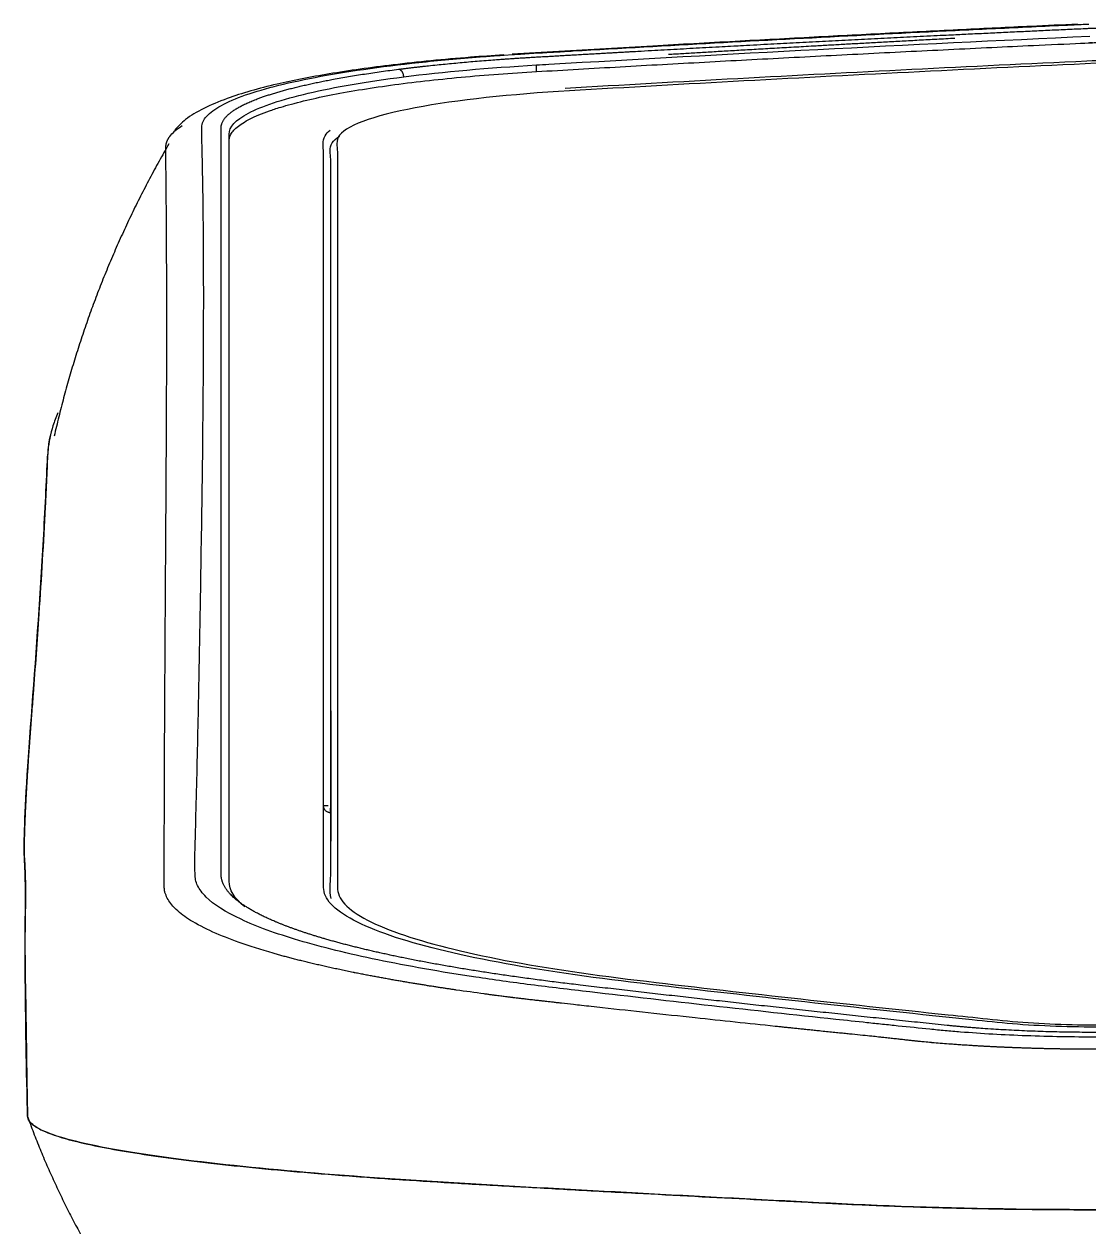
# Model space of a CAD drawing. Header units: millimetres. Extents: x 0 to 2520, y 0 to 1796.
# Drawn here: x 766.8 to 814.2, y 558.8 to 612.3 of the extents above; entities that cross this region are included whole.
import ezdxf

# ---------------------------------------------------------------- set-up
doc = ezdxf.new("R2010")
doc.units = ezdxf.units.MM
doc.header["$LTSCALE"] = 50

msp = doc.modelspace()

# ---------------------------------------------------------------- linework, layer by layer
at = {"color": 7, "linetype": 'Continuous'}
for p, q in [((788.183, 610.934), (788.547, 610.958)), ((788.91, 610.981), (789.694, 611.028)), ((789.615, 610.199), (789.615, 610.494)), ((775.598, 574.502), (775.598, 607.717)), ((774.749, 591.358), (774.777, 593.461)), ((774.719, 589.255), (774.749, 591.358)), ((780.466, 581.782), (780.466, 579.036)), ((780.349, 577.553), (780.149, 577.553)), ((780.449, 577.451), (780.449, 577.254))]:
    msp.add_line(p, q, dxfattribs=at)
for points, degree, knots in [([(813.67, 612.302), (812.981, 612.272), (811.267, 612.196), (808.491, 612.06), (805.275, 611.9), (801.91, 611.725), (798.395, 611.537), (794.608, 611.327), (791.309, 611.135), (789.222, 611.012), (788.535, 610.967)], 3, [0, 0, 0, 0, 0.081271, 0.20227, 0.329554, 0.463284, 0.603215, 0.74942, 0.916715, 1, 1, 1, 1]), ([(813.427, 612.279), (813.561, 612.285), (813.81, 612.297), (814.061, 612.308), (814.179, 612.313)], 3, [0, 0, 0, 0, 0.535706, 1, 1, 1, 1]), ([(789.492, 610.841), (791.288, 610.945), (792.536, 611.016), (794.059, 611.103), (798.648, 611.357), (807.887, 611.837), (814.118, 612.121)], 2, [0, 0, 0, 0.125, 0.125, 0.25, 0.5, 1, 1, 1]), ([(789.615, 610.494), (789.798, 610.505), (789.982, 610.516), (798.081, 610.988), (806.105, 611.404), (814.217, 611.774)], 3, [0, 0, 0, 0, 0.022671, 0.022671, 1, 1, 1, 1]), ([(791.254, 611.12), (791.775, 611.15), (792.297, 611.18), (793.865, 611.27), (794.912, 611.329), (795.961, 611.387)], 3, [0, 0, 0, 0, 0.333303, 0.333303, 1, 1, 1, 1]), ([(795.479, 610.969), (795.579, 610.975), (795.783, 610.987), (796.094, 611.006), (796.414, 611.025), (796.742, 611.044), (797.08, 611.064), (797.426, 611.085), (797.782, 611.106), (798.146, 611.127), (798.52, 611.149), (798.902, 611.171), (799.293, 611.194), (799.694, 611.217), (800.103, 611.241), (800.522, 611.265), (800.949, 611.289), (801.386, 611.314), (801.68, 611.331), (801.828, 611.339)], 3, [0, 0, 0, 0, 0.047637, 0.096672, 0.147104, 0.198935, 0.252163, 0.306791, 0.362816, 0.42024, 0.479064, 0.539286, 0.600906, 0.663926, 0.728344, 0.794161, 0.861376, 0.929989, 1, 1, 1, 1]), ([(801.828, 611.339), (801.93, 611.345), (802.134, 611.356), (802.443, 611.374), (802.759, 611.392), (803.081, 611.41), (803.408, 611.428), (803.742, 611.446), (804.082, 611.465), (804.428, 611.484), (804.78, 611.504), (805.138, 611.523), (805.502, 611.543), (805.872, 611.564), (806.249, 611.584), (806.631, 611.605), (807.02, 611.626), (807.415, 611.647), (807.815, 611.668), (808.085, 611.683), (808.22, 611.69)], 3, [0, 0, 0, 0, 0.047589, 0.096115, 0.145577, 0.195977, 0.247315, 0.299589, 0.352801, 0.406951, 0.462038, 0.518062, 0.575024, 0.632924, 0.69176, 0.751534, 0.812245, 0.873894, 0.936479, 1, 1, 1, 1]), ([(788.159, 610.943), (787.661, 610.909), (785.958, 610.788), (783.286, 610.524), (780.4, 610.118), (777.925, 609.641), (775.662, 608.994), (774.183, 608.279), (773.665, 607.757), (773.538, 607.591)], 3, [0, 0, 0, 0, 0.071251, 0.245451, 0.404656, 0.553003, 0.720782, 0.914921, 1, 1, 1, 1]), ([(790.885, 609.464), (795.994, 609.762), (801.131, 610.043), (808.885, 610.432), (811.478, 610.557), (814.728, 610.707), (815.372, 610.742), (816.708, 610.771), (817.395, 610.768), (819.386, 610.7), (820.693, 610.581), (821.838, 610.271), (821.983, 610.147), (821.982, 609.899), (821.982, 609.775), (821.982, 609.404), (821.982, 609.156), (821.982, 608.413), (821.982, 607.918), (821.982, 606.431), (821.982, 601.477), (821.982, 588.595), (821.982, 576.703), (821.982, 568.776)], 3, [0, 0, 0, 0, 0.0625, 0.0625, 0.09375, 0.09375, 0.101562, 0.101562, 0.109375, 0.109375, 0.125, 0.125, 0.132812, 0.132812, 0.140625, 0.140625, 0.15625, 0.15625, 0.1875, 0.1875, 0.25, 0.5, 1, 1, 1, 1]), ([(775.598, 607.717), (775.598, 608.088), (776.647, 608.813), (778.697, 609.486), (780.169, 609.778), (781.644, 610.07), (783.492, 610.305)], 2, [0, 0, 0, 0.25, 0.5, 0.75, 0.75, 1, 1, 1]), ([(821.366, 610.132), (821.242, 610.255), (820.798, 610.359), (819.748, 610.514), (819.121, 610.568), (817.834, 610.634), (817.148, 610.647), (815.81, 610.632), (815.156, 610.598), (811.876, 610.447), (809.257, 610.322), (801.427, 609.929), (796.239, 609.646), (791.082, 609.345)], 3, [0, 0, 0, 0, 0.0625, 0.0625, 0.125, 0.125, 0.1875, 0.1875, 0.25, 0.25, 0.5, 0.5, 1, 1, 1, 1]), ([(775.949, 607.422), (775.948, 607.735), (776.542, 608.377), (779.206, 609.267), (782.074, 609.759), (783.713, 609.967)], 3, [0, 0, 0, 0, 0.322663, 0.660837, 1, 1, 1, 1]), ([(791.082, 609.345), (788.49, 609.194), (786.098, 608.941), (782.356, 608.236), (781.041, 607.772), (780.687, 607.036), (780.766, 606.79), (780.766, 606.298), (780.766, 606.053), (780.766, 605.316), (780.766, 604.824), (780.766, 602.368), (780.766, 600.402), (780.766, 594.506), (780.766, 590.576), (780.766, 582.714), (780.77, 578.784), (780.765, 574.608), (780.767, 574.362), (780.762, 573.871), (780.775, 573.625), (781.277, 572.888), (782.094, 572.41), (784.467, 571.53), (786.055, 571.12), (789.713, 570.398), (791.83, 570.08), (798.597, 569.27), (803.236, 568.765), (808.502, 568.212), (809.089, 568.151), (810.261, 568.029), (810.85, 567.966), (812.735, 567.837), (814.101, 567.807), (816.757, 567.858), (818.062, 567.936), (820.275, 568.218), (821.182, 568.426), (821.366, 568.673)], 3, [0, 0, 0, 0, 0.03125, 0.03125, 0.0625, 0.0625, 0.078125, 0.078125, 0.09375, 0.09375, 0.125, 0.125, 0.25, 0.25, 0.5, 0.5, 0.75, 0.75, 0.765625, 0.765625, 0.78125, 0.78125, 0.8125, 0.8125, 0.84375, 0.84375, 0.875, 0.875, 0.9375, 0.9375, 0.945313, 0.945313, 0.953125, 0.953125, 0.96875, 0.96875, 0.984375, 0.984375, 1, 1, 1, 1]), ([(773.276, 607.264), (773.286, 607.279), (773.354, 607.378), (773.52, 607.56), (773.753, 607.724), (773.87, 607.806)], 3, [0, 0, 0, 0, 0.082546, 0.540233, 1, 1, 1, 1]), ([(821.982, 568.776), (821.982, 568.525), (821.285, 568.289), (819.326, 567.949), (818.07, 567.835), (815.422, 567.715), (814.033, 567.71), (812.048, 567.78), (811.393, 567.817), (810.154, 567.919), (809.578, 567.984), (804.285, 568.534), (799.653, 569.046), (792.79, 569.837), (790.594, 570.125), (786.666, 570.819), (784.976, 571.204), (782.238, 572.063), (781.234, 572.527), (780.391, 573.25), (780.217, 573.5), (780.121, 573.997), (780.148, 574.246), (780.149, 578.478), (780.149, 582.46), (780.149, 590.425), (780.149, 594.408), (780.149, 600.382), (780.149, 602.373), (780.149, 604.862), (780.149, 605.36), (780.149, 606.107), (780.149, 606.356), (780.149, 606.854), (780.063, 607.103), (780.267, 607.432), (780.344, 607.513), (780.448, 607.593)], 3, [0, 0, 0, 0, 0.016577, 0.016577, 0.033153, 0.033153, 0.04973, 0.04973, 0.058018, 0.058018, 0.066306, 0.066306, 0.132613, 0.132613, 0.165766, 0.165766, 0.198919, 0.198919, 0.232072, 0.232072, 0.248649, 0.248649, 0.265226, 0.265226, 0.530451, 0.530451, 0.795677, 0.795677, 0.92829, 0.92829, 0.961443, 0.961443, 0.978019, 0.978019, 0.994596, 0.994596, 1, 1, 1, 1]), ([(773.141, 606.856), (773.141, 606.858), (773.141, 606.862), (773.141, 606.869), (773.142, 606.875), (773.142, 606.882), (773.142, 606.888), (773.142, 606.895), (773.143, 606.9), (773.143, 606.906), (773.144, 606.913), (773.145, 606.925), (773.147, 606.943), (773.151, 606.965), (773.154, 606.981), (773.156, 606.99)], 3, [0, 0, 0, 0, 0.050257, 0.100534, 0.15083, 0.201142, 0.25147, 0.301813, 0.352167, 0.371647, 0.426508, 0.51677, 0.642448, 0.80354, 1, 1, 1, 1]), ([(773.156, 606.99), (773.157, 606.994), (773.159, 607.002), (773.162, 607.015), (773.165, 607.028), (773.17, 607.042), (773.174, 607.057), (773.18, 607.072), (773.185, 607.089), (773.193, 607.107), (773.201, 607.127), (773.211, 607.149), (773.222, 607.171), (773.234, 607.194), (773.247, 607.217), (773.261, 607.24), (773.271, 607.256), (773.276, 607.264)], 3, [0, 0, 0, 0, 0.04314, 0.088983, 0.137531, 0.188782, 0.242738, 0.299399, 0.358765, 0.420837, 0.499688, 0.579837, 0.661283, 0.744024, 0.828058, 0.913384, 1, 1, 1, 1]), ([(780.481, 573.448), (780.395, 573.786), (780.465, 574.127), (780.47, 578.416), (780.466, 582.364), (780.466, 590.261), (780.466, 594.209), (780.466, 600.132), (780.466, 602.106), (780.466, 604.574), (780.466, 605.067), (780.466, 605.807), (780.466, 606.054), (780.466, 606.548), (780.379, 606.795), (780.599, 607.133), (780.707, 607.23), (780.854, 607.326)], 3, [0, 0, 0, 0, 0.030179, 0.030179, 0.379578, 0.379578, 0.728976, 0.728976, 0.903675, 0.903675, 0.94735, 0.94735, 0.969187, 0.969187, 0.991025, 0.991025, 1, 1, 1, 1]), ([(773.139, 606.464), (773.139, 606.473), (773.139, 606.489), (773.139, 606.529), (773.139, 606.585), (773.139, 606.656), (773.14, 606.703), (773.14, 606.726)], 3, [0, 0, 0, 0, 0.093585, 0.186375, 0.45748, 0.728698, 1, 1, 1, 1]), ([(774.799, 603.938), (774.796, 604.287), (774.791, 604.635), (774.78, 605.332), (774.774, 605.681), (774.763, 606.204), (774.759, 606.378), (774.753, 606.639), (774.75, 606.727), (774.748, 606.814)], 3, [0, 0, 0, 0, 0.363655, 0.363655, 0.727258, 0.727258, 0.909116, 0.909116, 1, 1, 1, 1]), ([(773.141, 606.064), (773.141, 606.081), (773.141, 606.113), (773.14, 606.158), (773.14, 606.185), (773.14, 606.198)], 3, [0, 0, 0, 0, 0.3954, 0.699155, 1, 1, 1, 1]), ([(773.168, 603), (773.167, 603.077), (773.166, 603.23), (773.165, 603.459), (773.163, 603.684), (773.162, 603.906), (773.159, 604.316), (773.154, 604.919), (773.148, 605.488), (773.144, 605.826), (773.143, 605.897), (773.143, 605.929)], 3, [0, 0, 0, 0, 0.079414, 0.157761, 0.235028, 0.311199, 0.386265, 0.656236, 0.927954, 0.967175, 1, 1, 1, 1]), ([(773.176, 600.894), (773.176, 600.923), (773.176, 601.091), (773.175, 601.398), (773.173, 601.81), (773.172, 602.214), (773.17, 602.61), (773.169, 602.871), (773.168, 603)], 3, [0, 0, 0, 0, 0.041443, 0.241287, 0.437074, 0.628795, 0.81644, 1, 1, 1, 1]), ([(774.777, 593.461), (774.794, 594.862), (774.813, 596.96), (774.819, 599.059), (774.819, 599.756)], 3, [0, 0, 0, 0, 0.667502, 1, 1, 1, 1]), ([(773.157, 592.548), (773.157, 592.698), (773.159, 592.983), (773.161, 593.388), (773.163, 593.747), (773.165, 594.06), (773.166, 594.326), (773.168, 594.547), (773.169, 594.845), (773.171, 595.231), (773.172, 595.714), (773.174, 596.181), (773.175, 596.629), (773.176, 597.057), (773.177, 597.466), (773.178, 597.89), (773.178, 598.332), (773.178, 598.644), (773.178, 598.799)], 3, [0, 0, 0, 0, 0.072524, 0.137589, 0.195212, 0.245404, 0.288168, 0.323504, 0.35141, 0.431556, 0.509018, 0.58371, 0.655301, 0.723556, 0.788712, 0.851123, 0.926143, 1, 1, 1, 1]), ([(768.332, 595.031), (768.248, 594.837), (768.05, 594.286), (767.91, 593.625), (767.874, 593.052), (767.858, 592.631), (767.824, 591.895), (767.718, 589.681), (767.526, 586.485), (767.304, 583.419), (767.186, 581.859), (767.153, 581.432), (767.143, 581.297), (767.138, 581.24)], 3, [0, 0, 0, 0, 0.042599, 0.120927, 0.144088, 0.167185, 0.212425, 0.303951, 0.648581, 0.907011, 0.970647, 0.987651, 1, 1, 1, 1]), ([(814.5, 559.606), (811.32, 559.606), (808.171, 559.665), (803.854, 559.83), (802.509, 559.9), (799.808, 560.039), (798.462, 560.108), (794.441, 560.321), (791.782, 560.466), (786.503, 560.762), (783.881, 560.914), (776.79, 561.446), (772.822, 561.891), (768.999, 562.643), (768.057, 562.914), (767.278, 563.322), (767.111, 563.459), (766.961, 563.735), (766.988, 563.875), (766.932, 566.238), (766.898, 568.463), (766.867, 571.799), (766.905, 572.911), (766.889, 574.302), (766.882, 574.58), (766.857, 575.136), (766.833, 575.378), (766.851, 576.837), (766.933, 578.548), (767.314, 583.556), (767.506, 586.138), (767.729, 589.954), (767.794, 591.227), (767.874, 593.006), (767.902, 593.512), (768.007, 594.016)], 3, [0, 0, 0, 0, 0.036499, 0.036499, 0.054749, 0.054749, 0.072998, 0.072998, 0.109497, 0.109497, 0.145996, 0.145996, 0.218994, 0.218994, 0.255493, 0.255493, 0.273743, 0.273743, 0.291992, 0.291992, 0.583984, 0.583984, 0.72998, 0.72998, 0.766479, 0.766479, 0.802978, 0.802978, 0.875976, 0.875976, 0.948974, 0.948974, 0.985473, 0.985473, 1, 1, 1, 1]), ([(773.144, 590.475), (773.145, 590.666), (773.147, 591.044), (773.151, 591.585), (773.154, 592.084), (773.156, 592.398), (773.157, 592.548)], 3, [0, 0, 0, 0, 0.277311, 0.546905, 0.782691, 1, 1, 1, 1]), ([(773.131, 588.404), (773.131, 588.433), (773.133, 588.799), (773.137, 589.489), (773.142, 590.151), (773.144, 590.475)], 3, [0, 0, 0, 0, 0.041888, 0.531199, 1, 1, 1, 1]), ([(773.093, 582.209), (773.093, 582.23), (773.094, 582.485), (773.097, 582.962), (773.101, 583.628), (773.104, 584.06), (773.105, 584.27)], 3, [0, 0, 0, 0, 0.031413, 0.371844, 0.694714, 1, 1, 1, 1]), ([(767.138, 581.24), (767.138, 581.239), (767.138, 581.237), (767.138, 581.233), (767.137, 581.224), (767.136, 581.212), (767.135, 581.197), (767.134, 581.179), (767.132, 581.158), (767.129, 581.125), (767.126, 581.082), (767.118, 580.977), (767.106, 580.822), (767.091, 580.619), (767.072, 580.353), (767.049, 580.028), (767.023, 579.654), (767, 579.293), (766.978, 578.947), (766.957, 578.611), (766.943, 578.37), (766.934, 578.212), (766.93, 578.134), (766.926, 578.056), (766.921, 577.98), (766.917, 577.904), (766.913, 577.829), (766.909, 577.755), (766.906, 577.682), (766.902, 577.61), (766.898, 577.539), (766.895, 577.468), (766.892, 577.398), (766.888, 577.33), (766.885, 577.262), (766.882, 577.195), (766.879, 577.129), (766.876, 577.064), (766.874, 577), (766.871, 576.936), (766.868, 576.874), (766.866, 576.813), (766.863, 576.752), (766.861, 576.693), (766.859, 576.634), (766.857, 576.577), (766.855, 576.52), (766.853, 576.464), (766.851, 576.409), (766.85, 576.355), (766.848, 576.302), (766.847, 576.268), (766.847, 576.25)], 3, [0, 0, 0, 0, 0.00018, 0.000874, 0.002132, 0.003893, 0.006112, 0.008799, 0.01197, 0.015624, 0.023518, 0.031249, 0.062501, 0.093842, 0.124995, 0.187165, 0.250014, 0.311781, 0.374053, 0.436794, 0.499972, 0.515894, 0.531828, 0.547775, 0.563734, 0.579707, 0.595695, 0.611697, 0.627715, 0.643749, 0.659799, 0.675865, 0.691946, 0.708042, 0.724153, 0.740278, 0.756417, 0.77257, 0.788735, 0.804913, 0.821104, 0.837307, 0.853523, 0.869751, 0.885991, 0.902243, 0.918507, 0.934783, 0.95107, 0.967369, 0.983679, 1, 1, 1, 1]), ([(773.069, 576.052), (773.069, 576.066), (773.069, 576.389), (773.071, 577.071), (773.073, 577.74), (773.074, 578.1)], 3, [0, 0, 0, 0, 0.020946, 0.473537, 1, 1, 1, 1]), ([(780.449, 577.254), (780.429, 577.254), (780.409, 577.256), (780.381, 577.262), (780.371, 577.264), (780.352, 577.27), (780.343, 577.273), (780.316, 577.284), (780.298, 577.294), (780.274, 577.31), (780.266, 577.316), (780.251, 577.328), (780.243, 577.335), (780.223, 577.355), (780.21, 577.37), (780.194, 577.395), (780.189, 577.403), (780.179, 577.421), (780.171, 577.438), (780.164, 577.456), (780.159, 577.475), (780.156, 577.485), (780.151, 577.513), (780.149, 577.533), (780.149, 577.553)], 3, [0, 0, 0, 0, 0.125, 0.125, 0.1875, 0.1875, 0.25, 0.25, 0.375, 0.375, 0.4375, 0.4375, 0.5, 0.5, 0.625, 0.625, 0.6875, 0.6875, 0.75, 0.8125, 0.8125, 0.875, 0.875, 1, 1, 1, 1]), ([(766.847, 576.25), (766.843, 576.075), (766.836, 575.726), (766.84, 575.415), (766.849, 575.225), (766.861, 575.042), (766.879, 574.694), (766.891, 574.241), (766.897, 573.569), (766.888, 572.753), (766.862, 571.238), (766.892, 569.65), (766.921, 568), (766.939, 566.686), (766.956, 565.486), (766.972, 564.487), (766.987, 563.988), (766.991, 563.713), (767.034, 563.558), (767.257, 563.331), (767.679, 563.104), (768.156, 562.923), (769.024, 562.649), (770.853, 562.247), (774.279, 561.754), (777.866, 561.385), (781.089, 561.119), (783.583, 560.941), (785.708, 560.809), (787.419, 560.711), (789.21, 560.61), (791.535, 560.48), (795.147, 560.283), (798.705, 560.095), (801.52, 559.951), (802.812, 559.885), (803.649, 559.844), (805.154, 559.777), (806.866, 559.717), (808.674, 559.67), (810.507, 559.633), (812.492, 559.611), (814.566, 559.604), (816.657, 559.611), (819.199, 559.642), (822.056, 559.711), (824.797, 559.814), (828.116, 559.989), (830.983, 560.226), (832.82, 560.478), (833.659, 560.635), (834.374, 560.802), (834.847, 560.978), (835.029, 561.134), (835.066, 561.223), (835.065, 561.312), (835.072, 561.404), (835.076, 561.493), (835.078, 561.587), (835.084, 561.704), (835.097, 562.018), (835.123, 562.655), (835.158, 563.599), (835.187, 564.543), (835.211, 565.335), (835.232, 566.129), (835.256, 567.104), (835.286, 568.277), (835.321, 569.522), (835.347, 570.715), (835.362, 571.857), (835.36, 572.869), (835.364, 573.534), (835.366, 573.833)], 3, [0, 0, 0, 0, 0.007873, 0.015719, 0.019635, 0.023612, 0.031989, 0.0504, 0.063787, 0.091479, 0.1226, 0.198012, 0.232044, 0.268687, 0.314357, 0.338351, 0.357115, 0.358569, 0.362692, 0.370814, 0.378808, 0.383017, 0.387243, 0.404087, 0.421157, 0.438464, 0.447265, 0.455867, 0.463752, 0.467737, 0.471983, 0.480557, 0.489452, 0.505516, 0.513337, 0.515164, 0.51731, 0.520917, 0.528459, 0.531861, 0.535836, 0.543352, 0.547688, 0.552282, 0.559935, 0.567979, 0.575683, 0.583418, 0.598443, 0.606087, 0.609944, 0.613881, 0.621912, 0.62586, 0.627694, 0.629851, 0.633769, 0.635819, 0.637744, 0.642038, 0.64623, 0.665479, 0.698511, 0.729809, 0.749069, 0.768591, 0.800186, 0.835384, 0.872466, 0.910383, 0.941086, 0.97357, 1, 1, 1, 1]), ([(773.068, 575.03), (773.068, 575.071), (773.068, 575.169), (773.068, 575.298), (773.068, 575.428), (773.068, 575.499), (773.068, 575.541)], 3, [0, 0, 0, 0, 0.239152, 0.578571, 0.757445, 1, 1, 1, 1]), ([(773.068, 574.902), (773.068, 574.909), (773.068, 574.922), (773.068, 574.944), (773.068, 574.98), (773.068, 575.01), (773.068, 575.03)], 3, [0, 0, 0, 0, 0.150826, 0.303015, 0.521896, 1, 1, 1, 1]), ([(773.069, 574.512), (773.069, 574.525), (773.069, 574.574), (773.069, 574.661), (773.069, 574.735), (773.069, 574.773)], 3, [0, 0, 0, 0, 0.146689, 0.558806, 1, 1, 1, 1]), ([(791.562, 569.591), (789.728, 569.805), (788.062, 570.05), (786.389, 570.296), (784.914, 570.567), (783.434, 570.84), (782.164, 571.137), (780.891, 571.435), (779.852, 571.753), (778.811, 572.071), (777.217, 572.742), (776.142, 573.435), (775.598, 574.145), (775.598, 574.502)], 2, [0, 0, 0, 0.125, 0.125, 0.25, 0.25, 0.375, 0.375, 0.5, 0.5, 0.625, 0.75, 0.875, 1, 1, 1]), ([(773.069, 573.975), (773.069, 573.989), (773.069, 574.018), (773.069, 574.062), (773.069, 574.106), (773.07, 574.145), (773.07, 574.18), (773.07, 574.213), (773.07, 574.235), (773.07, 574.247)], 3, [0, 0, 0, 0, 0.160619, 0.321106, 0.481508, 0.641872, 0.749599, 0.868966, 1, 1, 1, 1]), ([(773.096, 573.712), (773.095, 573.716), (773.093, 573.724), (773.091, 573.734), (773.089, 573.742), (773.087, 573.75), (773.085, 573.761), (773.082, 573.775), (773.08, 573.79), (773.078, 573.805), (773.076, 573.819), (773.075, 573.834), (773.073, 573.85), (773.072, 573.865), (773.071, 573.881), (773.07, 573.896), (773.07, 573.912), (773.07, 573.928), (773.069, 573.944), (773.069, 573.96), (773.069, 573.97), (773.069, 573.975)], 3, [0, 0, 0, 0, 0.05112, 0.090753, 0.118893, 0.135539, 0.191183, 0.247211, 0.303621, 0.360413, 0.417586, 0.475139, 0.533069, 0.591377, 0.650059, 0.709115, 0.768541, 0.828336, 0.888497, 0.944255, 1, 1, 1, 1]), ([(773.601, 572.945), (773.59, 572.956), (773.411, 573.125), (773.3, 573.296), (773.196, 573.456)], 3, [0, 0, 0, 0, 0.062966, 1, 1, 1, 1]), ([(775.232, 571.948), (774.875, 572.121), (774.202, 572.447), (773.793, 572.786), (773.601, 572.945)], 3, [0, 0, 0, 0, 0.529733, 1, 1, 1, 1]), ([(777.909, 571.005), (777.382, 571.163), (776.372, 571.467), (775.601, 571.793), (775.232, 571.948)], 3, [0, 0, 0, 0, 0.521826, 1, 1, 1, 1]), ([(781.551, 570.139), (781.537, 570.142), (781.509, 570.147), (781.435, 570.162), (781.331, 570.183), (781.197, 570.211), (781.064, 570.238), (780.933, 570.266), (780.804, 570.293), (780.676, 570.321), (780.549, 570.348), (780.423, 570.376), (780.299, 570.403), (780.177, 570.431), (780.056, 570.458), (779.936, 570.486), (779.817, 570.513), (779.7, 570.541), (779.584, 570.568), (779.47, 570.596), (779.357, 570.623), (779.245, 570.65), (779.134, 570.678), (779.025, 570.705), (778.917, 570.733), (778.811, 570.76), (778.706, 570.787), (778.602, 570.814), (778.499, 570.842), (778.398, 570.869), (778.297, 570.896), (778.199, 570.923), (778.101, 570.95), (778.005, 570.978), (777.941, 570.996), (777.909, 571.005)], 3, [0, 0, 0, 0, 0.010581, 0.021196, 0.054921, 0.088498, 0.121929, 0.155214, 0.188352, 0.221345, 0.254192, 0.286895, 0.319453, 0.351867, 0.384137, 0.416264, 0.448249, 0.480091, 0.51179, 0.543349, 0.574766, 0.606042, 0.637178, 0.668173, 0.69903, 0.729747, 0.760325, 0.790764, 0.821066, 0.85123, 0.881257, 0.911147, 0.940901, 0.970518, 1, 1, 1, 1]), ([(786.052, 569.372), (786.025, 569.375), (785.973, 569.383), (785.893, 569.395), (785.813, 569.407), (785.732, 569.419), (785.649, 569.431), (785.566, 569.443), (785.482, 569.456), (785.396, 569.469), (785.31, 569.482), (785.222, 569.496), (785.134, 569.509), (785.045, 569.523), (784.955, 569.537), (784.864, 569.551), (784.772, 569.566), (784.679, 569.581), (784.585, 569.596), (784.491, 569.611), (784.395, 569.626), (784.299, 569.642), (784.202, 569.658), (784.104, 569.674), (784.005, 569.69), (783.906, 569.707), (783.806, 569.724), (783.705, 569.741), (783.603, 569.759), (783.5, 569.776), (783.397, 569.794), (783.293, 569.812), (783.189, 569.831), (783.083, 569.849), (782.978, 569.868), (782.871, 569.887), (782.764, 569.907), (782.656, 569.927), (782.548, 569.947), (782.439, 569.967), (782.33, 569.987), (782.22, 570.008), (782.11, 570.029), (781.999, 570.051), (781.888, 570.072), (781.776, 570.094), (781.664, 570.116), (781.589, 570.131), (781.551, 570.139)], 3, [0, 0, 0, 0, 0.016223, 0.032697, 0.04942, 0.066394, 0.083617, 0.101089, 0.11881, 0.136779, 0.154997, 0.173462, 0.192175, 0.211135, 0.230342, 0.249795, 0.269494, 0.289439, 0.309629, 0.330065, 0.350744, 0.371668, 0.392835, 0.414246, 0.4359, 0.457796, 0.479935, 0.502315, 0.524936, 0.547798, 0.570901, 0.594244, 0.617826, 0.641647, 0.665707, 0.690005, 0.714541, 0.739315, 0.764325, 0.789572, 0.815054, 0.840772, 0.866725, 0.892913, 0.919335, 0.94599, 0.972879, 1, 1, 1, 1]), ([(788.584, 569.032), (788.57, 569.033), (788.542, 569.037), (788.499, 569.042), (788.449, 569.048), (788.387, 569.056), (788.314, 569.065), (788.228, 569.076), (788.13, 569.088), (788.02, 569.102), (787.898, 569.118), (787.764, 569.136), (787.618, 569.155), (787.461, 569.176), (787.353, 569.19), (787.296, 569.198)], 3, [0, 0, 0, 0, 0.032521, 0.062964, 0.100549, 0.147678, 0.204345, 0.270541, 0.346259, 0.431489, 0.526223, 0.63045, 0.744161, 0.867347, 1, 1, 1, 1]), ([(789.913, 568.877), (789.886, 568.88), (789.832, 568.886), (789.751, 568.895), (789.667, 568.904), (789.582, 568.914), (789.448, 568.929), (789.274, 568.949), (789.069, 568.973), (788.887, 568.995), (788.727, 569.014), (788.629, 569.026), (788.584, 569.032)], 3, [0, 0, 0, 0, 0.059298, 0.120079, 0.18234, 0.246083, 0.311306, 0.483128, 0.637802, 0.775454, 0.896169, 1, 1, 1, 1]), ([(826.283, 568.985), (826.204, 568.926), (825.665, 568.621), (823.992, 568.185), (821.636, 567.833), (818.765, 567.593), (815.585, 567.479), (812.329, 567.502), (809.227, 567.66), (807.868, 567.8)], 2, [0, 0, 0, 0.033316, 0.171414, 0.309511, 0.447609, 0.585707, 0.723805, 0.861902, 1, 1, 1]), ([(791.265, 568.726), (791.085, 568.746), (790.833, 568.774), (790.521, 568.809), (790.323, 568.831), (790.123, 568.853), (789.985, 568.869), (789.913, 568.877)], 3, [0, 0, 0, 0, 0.400391, 0.557094, 0.692013, 0.839604, 1, 1, 1, 1]), ([(802.261, 567.546), (802.18, 567.554), (802.017, 567.571), (801.777, 567.596), (801.541, 567.62), (801.31, 567.644), (801.085, 567.667), (800.864, 567.69), (800.648, 567.713), (800.437, 567.735), (799.703, 567.811), (798.445, 567.944), (796.56, 568.144), (794.594, 568.357), (793.059, 568.526), (792.076, 568.635), (791.647, 568.683), (791.385, 568.712), (791.265, 568.726)], 3, [0, 0, 0, 0, 0.022094, 0.04375, 0.064968, 0.085749, 0.106091, 0.125996, 0.145463, 0.164493, 0.183086, 0.344203, 0.505902, 0.69637, 0.881822, 0.927595, 0.966987, 1, 1, 1, 1]), ([(805.698, 567.773), (805.465, 567.797), (805.233, 567.821), (804.769, 567.869), (804.538, 567.894), (804.307, 567.918)], 3, [0, 0, 0, 0, 0.500391, 0.500391, 1, 1, 1, 1]), ([(803.658, 567.403), (803.577, 567.411), (803.411, 567.428), (803.153, 567.455), (802.877, 567.483), (802.584, 567.513), (802.377, 567.534), (802.268, 567.545), (802.261, 567.546)], 3, [0, 0, 0, 0, 0.172131, 0.356931, 0.554369, 0.764398, 0.986951, 1, 1, 1, 1]), ([(805.06, 567.258), (805.05, 567.259), (804.97, 567.268), (804.79, 567.287), (804.49, 567.318), (804.103, 567.357), (803.816, 567.387), (803.658, 567.403)], 3, [0, 0, 0, 0, 0.021047, 0.171573, 0.384848, 0.661026, 1, 1, 1, 1]), ([(806.473, 567.101), (806.455, 567.103), (806.417, 567.107), (806.319, 567.118), (806.209, 567.131), (806.088, 567.145), (805.993, 567.156), (805.894, 567.167), (805.789, 567.179), (805.68, 567.191), (805.566, 567.203), (805.446, 567.216), (805.322, 567.23), (805.193, 567.244), (805.105, 567.253), (805.06, 567.258)], 3, [0, 0, 0, 0, 0.03921, 0.081279, 0.207488, 0.271485, 0.338588, 0.409089, 0.482997, 0.560334, 0.641131, 0.725431, 0.813291, 0.904784, 1, 1, 1, 1]), ([(807.197, 567.031), (807.189, 567.032), (807.075, 567.042), (806.885, 567.059), (806.681, 567.079), (806.553, 567.092), (806.501, 567.098), (806.473, 567.101)], 3, [0, 0, 0, 0, 0.031383, 0.465571, 0.782526, 0.882805, 1, 1, 1, 1]), ([(811.13, 566.797), (811.11, 566.797), (811.069, 566.799), (811.007, 566.801), (810.945, 566.803), (810.884, 566.806), (810.822, 566.808), (810.759, 566.811), (810.697, 566.813), (810.635, 566.816), (810.572, 566.818), (810.509, 566.821), (810.446, 566.824), (810.383, 566.826), (810.32, 566.829), (810.257, 566.832), (810.193, 566.835), (810.13, 566.838), (810.066, 566.841), (810.002, 566.844), (809.938, 566.847), (809.874, 566.85), (809.809, 566.854), (809.745, 566.857), (809.68, 566.86), (809.616, 566.864), (809.551, 566.867), (809.45, 566.873), (809.315, 566.88), (809.148, 566.89), (808.989, 566.9), (808.836, 566.909), (808.689, 566.919), (808.549, 566.928), (808.416, 566.937), (808.289, 566.946), (808.169, 566.955), (808.054, 566.963), (807.98, 566.968), (807.944, 566.971)], 3, [0, 0, 0, 0, 0.018725, 0.037516, 0.056373, 0.075297, 0.094286, 0.113342, 0.132462, 0.151648, 0.1709, 0.190216, 0.209597, 0.229043, 0.248554, 0.268128, 0.287767, 0.307469, 0.327235, 0.347065, 0.366957, 0.386913, 0.406932, 0.427013, 0.447156, 0.467362, 0.487629, 0.507958, 0.562363, 0.614819, 0.665331, 0.713902, 0.760537, 0.805243, 0.848023, 0.888884, 0.92783, 0.964867, 1, 1, 1, 1]), ([(814.501, 567.278), (813.982, 567.279), (812.939, 567.288), (811.909, 567.317), (811.399, 567.336)], 3, [0, 0, 0, 0, 0.496701, 1, 1, 1, 1]), ([(814.5, 566.737), (814.479, 566.737), (814.436, 566.737), (814.371, 566.737), (814.307, 566.738), (814.241, 566.738), (814.175, 566.738), (814.109, 566.738), (814.042, 566.738), (813.975, 566.739), (813.907, 566.739), (813.839, 566.74), (813.77, 566.74), (813.701, 566.741), (813.632, 566.741), (813.562, 566.742), (813.492, 566.743), (813.421, 566.743), (813.35, 566.744), (813.278, 566.745), (813.206, 566.746), (813.134, 566.747), (813.061, 566.748), (812.988, 566.749), (812.915, 566.75), (812.841, 566.752), (812.766, 566.753), (812.692, 566.754), (812.617, 566.756), (812.542, 566.757), (812.466, 566.759), (812.39, 566.76), (812.314, 566.762), (812.237, 566.764), (812.16, 566.766), (812.083, 566.768), (812.005, 566.77), (811.927, 566.772), (811.849, 566.774), (811.771, 566.776), (811.692, 566.778), (811.612, 566.781), (811.533, 566.783), (811.453, 566.786), (811.373, 566.788), (811.292, 566.791), (811.211, 566.794), (811.157, 566.796), (811.13, 566.797)], 3, [0, 0, 0, 0, 0.018858, 0.037858, 0.056999, 0.076281, 0.095701, 0.11526, 0.134957, 0.154791, 0.17476, 0.194865, 0.215104, 0.235475, 0.255978, 0.276612, 0.297375, 0.318266, 0.339284, 0.360428, 0.381696, 0.403086, 0.424598, 0.446229, 0.467979, 0.489845, 0.511826, 0.533922, 0.556131, 0.578455, 0.600893, 0.623446, 0.646113, 0.668895, 0.691793, 0.714805, 0.737932, 0.761175, 0.784534, 0.808009, 0.831599, 0.855306, 0.879129, 0.903069, 0.927126, 0.9513, 0.975591, 1, 1, 1, 1])]:
    msp.add_open_spline(points, degree=degree, knots=knots, dxfattribs=at)
for points, degree in [([(811.827, 612.204), (812.36, 612.229), (812.893, 612.254), (813.427, 612.279)], 3), ([(795.961, 611.387), (798.059, 611.504), (800.164, 611.618), (802.276, 611.728)], 3), ([(802.276, 611.728), (804.389, 611.839), (806.508, 611.946), (808.633, 612.05)], 3), ([(808.633, 612.05), (809.696, 612.102), (810.761, 612.154), (811.827, 612.204)], 3), ([(814.118, 612.121), (815.203, 612.17), (817.457, 612.189), (819.68, 612.126), (821.749, 611.985), (823.556, 611.774), (825.004, 611.503), (826.014, 611.188), (826.533, 610.845), (826.533, 610.669)], 2), ([(783.492, 610.305), (784.84, 610.476), (787.865, 610.746), (789.492, 610.841)], 2), ([(784.068, 610.571), (784.496, 610.619), (784.935, 610.664), (785.383, 610.707)], 3), ([(785.383, 610.707), (785.832, 610.75), (786.29, 610.791), (786.757, 610.829)], 3), ([(786.757, 610.829), (786.991, 610.847), (787.227, 610.866), (787.464, 610.883)], 3), ([(787.464, 610.883), (787.702, 610.901), (787.942, 610.918), (788.183, 610.934)], 3), ([(788.547, 610.958), (788.668, 610.966), (788.788, 610.974), (788.91, 610.981)], 3), ([(789.694, 611.028), (789.954, 611.043), (790.213, 611.059), (790.473, 611.074)], 3), ([(790.473, 611.074), (790.733, 611.089), (790.993, 611.104), (791.254, 611.12)], 3), ([(779.523, 609.894), (780.823, 610.152), (782.358, 610.38), (784.068, 610.571)], 3), ([(783.713, 609.967), (785.48, 610.191), (787.481, 610.37), (789.615, 610.494)], 3), ([(777.755, 609.488), (778.282, 609.629), (778.874, 609.765), (779.523, 609.894)], 3), ([(776.373, 609.047), (776.766, 609.199), (777.229, 609.346), (777.755, 609.488)], 3), ([(774.86, 608.098), (774.968, 608.261), (775.149, 608.422), (775.402, 608.581)], 3), ([(775.402, 608.581), (775.655, 608.739), (775.979, 608.895), (776.373, 609.047)], 3), ([(774.754, 607.853), (774.771, 607.935), (774.806, 608.017), (774.86, 608.098)], 3), ([(774.738, 607.337), (774.738, 607.424), (774.738, 607.511), (774.739, 607.598)], 3), ([(774.739, 607.598), (774.74, 607.642), (774.741, 607.686), (774.742, 607.73)], 3), ([(774.742, 607.73), (774.742, 607.771), (774.745, 607.812), (774.754, 607.853)], 3), ([(773.27, 606.981), (769.731, 600.864), (768.174, 593.995)], 2), ([(774.739, 607.206), (774.739, 607.25), (774.738, 607.293), (774.738, 607.337)], 3), ([(774.741, 607.075), (774.741, 607.119), (774.74, 607.162), (774.739, 607.206)], 3), ([(774.745, 606.944), (774.744, 606.988), (774.742, 607.032), (774.741, 607.075)], 3), ([(774.748, 606.814), (774.747, 606.857), (774.746, 606.901), (774.745, 606.944)], 3), ([(775.949, 607.358), (775.949, 607.38), (775.949, 607.401), (775.949, 607.422)], 3), ([(775.949, 574.207), (775.949, 585.258), (775.949, 596.308), (775.949, 607.358)], 3), ([(773.139, 606.332), (773.139, 606.376), (773.139, 606.42), (773.139, 606.464)], 3), ([(773.14, 606.726), (773.14, 606.769), (773.141, 606.813), (773.141, 606.856)], 3), ([(773.14, 606.198), (773.14, 606.243), (773.139, 606.287), (773.139, 606.332)], 3), ([(773.143, 605.929), (773.142, 605.974), (773.142, 606.019), (773.141, 606.064)], 3), ([(774.815, 601.847), (774.812, 602.544), (774.807, 603.241), (774.799, 603.938)], 3), ([(774.819, 599.756), (774.82, 600.453), (774.818, 601.15), (774.815, 601.847)], 3), ([(773.178, 598.799), (773.178, 599.497), (773.177, 600.195), (773.176, 600.894)], 3), ([(774.65, 585.049), (774.675, 586.451), (774.698, 587.853), (774.719, 589.255)], 3), ([(773.105, 584.27), (773.113, 585.648), (773.122, 587.026), (773.131, 588.404)], 3), ([(774.61, 582.945), (774.624, 583.646), (774.637, 584.347), (774.65, 585.049)], 3), ([(774.566, 580.841), (774.581, 581.542), (774.596, 582.244), (774.61, 582.945)], 3), ([(773.082, 580.152), (773.086, 580.838), (773.089, 581.523), (773.093, 582.209)], 3), ([(774.517, 578.737), (774.534, 579.439), (774.55, 580.14), (774.566, 580.841)], 3), ([(773.074, 578.1), (773.077, 578.784), (773.08, 579.468), (773.082, 580.152)], 3), ([(774.464, 576.633), (774.483, 577.335), (774.5, 578.036), (774.517, 578.737)], 3), ([(780.467, 579.036), (780.467, 578.018), (780.468, 577.001), (780.468, 575.983)], 3), ([(774.45, 576.108), (774.455, 576.283), (774.459, 576.458), (774.464, 576.633)], 3), ([(773.068, 575.541), (773.068, 575.711), (773.069, 575.882), (773.069, 576.052)], 3), ([(774.435, 575.582), (774.44, 575.757), (774.445, 575.932), (774.45, 576.108)], 3), ([(774.429, 575.319), (774.43, 575.362), (774.431, 575.406), (774.432, 575.45)], 3), ([(774.432, 575.45), (774.433, 575.494), (774.434, 575.538), (774.435, 575.582)], 3), ([(773.069, 574.773), (773.069, 574.816), (773.068, 574.859), (773.068, 574.902)], 3), ([(774.427, 575.055), (774.427, 575.143), (774.428, 575.231), (774.429, 575.319)], 3), ([(774.429, 574.792), (774.428, 574.879), (774.427, 574.967), (774.427, 575.055)], 3), ([(773.07, 574.247), (773.07, 574.335), (773.069, 574.424), (773.069, 574.512)], 3), ([(774.436, 574.527), (774.433, 574.615), (774.431, 574.703), (774.429, 574.792)], 3), ([(774.46, 574.269), (774.441, 574.355), (774.438, 574.441), (774.436, 574.527)], 3), ([(774.549, 574.014), (774.509, 574.099), (774.479, 574.184), (774.46, 574.269)], 3), ([(774.929, 573.507), (774.758, 573.675), (774.631, 573.844), (774.549, 574.014)], 3), ([(776.656, 573.067), (776.186, 573.442), (775.949, 573.825), (775.949, 574.207)], 3), ([(773.196, 573.456), (773.162, 573.541), (773.129, 573.627), (773.096, 573.712)], 3), ([(776.482, 572.515), (775.791, 572.838), (775.271, 573.17), (774.929, 573.507)], 3), ([(779.051, 571.576), (778.033, 571.877), (777.173, 572.192), (776.482, 572.515)], 3), ([(782.562, 570.712), (781.247, 570.984), (780.07, 571.274), (779.051, 571.576)], 3), ([(786.913, 569.945), (785.336, 570.182), (783.879, 570.439), (782.562, 570.712)], 3), ([(788.119, 569.771), (787.71, 569.828), (787.308, 569.886), (786.913, 569.945)], 3), ([(789.367, 569.604), (788.944, 569.659), (788.528, 569.714), (788.119, 569.771)], 3), ([(790.653, 569.445), (790.218, 569.497), (789.789, 569.55), (789.367, 569.604)], 3), ([(807.868, 567.8), (799.566, 568.655), (791.562, 569.591)], 2), ([(787.296, 569.198), (786.881, 569.256), (786.467, 569.314), (786.052, 569.372)], 3), ([(791.992, 569.288), (791.545, 569.34), (791.097, 569.392), (790.653, 569.445)], 3), ([(802.919, 568.066), (799.225, 568.462), (795.582, 568.869), (791.992, 569.288)], 3), ([(804.307, 567.918), (803.844, 567.967), (803.381, 568.017), (802.919, 568.066)], 3), ([(807.11, 567.628), (806.638, 567.676), (806.167, 567.724), (805.698, 567.773)], 3), ([(807.785, 567.562), (807.556, 567.583), (807.332, 567.606), (807.11, 567.628)], 3), ([(808.472, 567.504), (808.239, 567.522), (808.01, 567.542), (807.785, 567.562)], 3), ([(811.399, 567.336), (810.385, 567.374), (809.4, 567.43), (808.472, 567.504)], 3), ([(807.944, 566.971), (807.695, 566.991), (807.446, 567.011), (807.197, 567.031)], 3), ([(766.977, 563.776), (768.05, 560.802), (769.599, 558.065)], 2)]:
    msp.add_open_spline(points, degree=degree, dxfattribs=at)
for points, weights, knots in [([(789.615, 610.199), (789.798, 610.21), (789.982, 610.221), (790.166, 610.232), (798.083, 610.693), (806.104, 611.109), (814.217, 611.479), (817.094, 611.61), (820.044, 611.526), (822.443, 611.246), (824.841, 610.965), (826.182, 610.547), (826.182, 610.079), (826.182, 610.055), (826.182, 610.03), (826.182, 610.006)], [1, 1, 1, 1, 0.99954919843, 0.99954919843, 1, 0.929592720724, 0.929592720724, 1, 0.929592720724, 0.929592720724, 1, 1, 1, 1], [0, 0, 0, 0, 0.000181, 0.000181, 0.000181, 0.008038, 0.008038, 0.008038, 0.493782, 0.493782, 0.493782, 0.979527, 0.979527, 0.979527, 1, 1, 1, 1]), ([(775.949, 606.55), (775.949, 606.742), (775.949, 606.934), (775.949, 607.127), (775.949, 608.542), (781.119, 609.704), (789.615, 610.199)], [1, 1, 1, 1, 0.881078331997, 0.881078331997, 1], [0, 0, 0, 0, 0.111021, 0.111021, 0.111021, 1, 1, 1, 1])]:
    msp.add_rational_spline(points, weights, degree=3, knots=knots, dxfattribs=at)
msp.add_rational_spline([(783.713, 609.967), (783.713, 610.262), (783.492, 610.305)], [1, 0.707106781188, 1], degree=2, dxfattribs=at)

doc.saveas('drawing.dxf')
